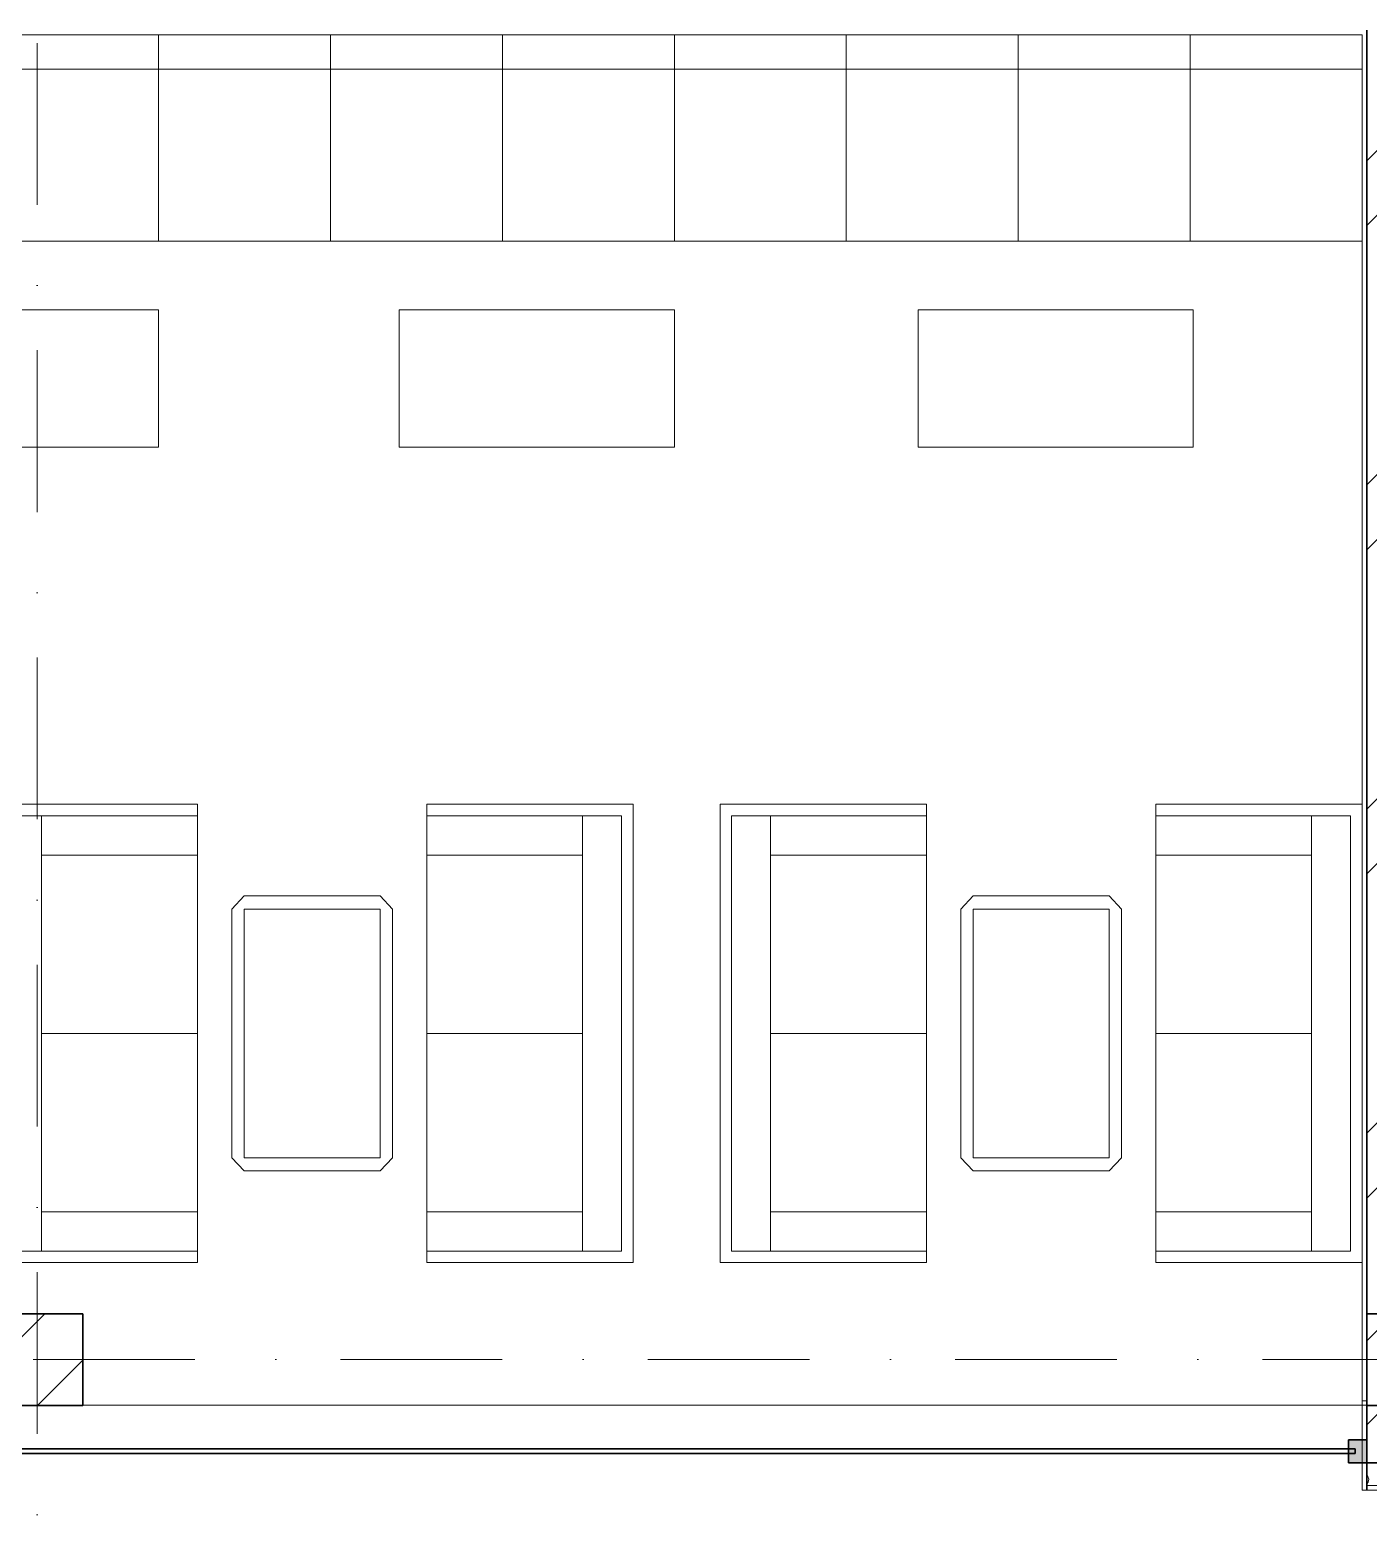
# Model space of a CAD drawing. Header units: millimetres. Extents: x -34838 to 729576, y -214038 to 121482.
# Drawn here: x 602412 to 608251, y -98516 to -91938 of the extents above; entities that cross this region are included whole.
import ezdxf
from ezdxf.enums import TextEntityAlignment as Align

# ---------------------------------------------------------------- set-up
doc = ezdxf.new("R2010")
doc.units = ezdxf.units.MM
doc.header["$MEASUREMENT"] = 0
doc.linetypes.add('Штрихпунктирная', pattern=[1340.555525, 705.555534, -352.777767, 0, -282.222223])
for name, color, linetype in [('А _ ОСІ КООРДИНАЦІЙНІ.3D', 7, 'Continuous'), ('АБ _ 0 _ СТІНИ _ ЗОВНІШНІ .3D', 7, 'Continuous'), ('АБ _ 0 _ СТІНИ _ НАВІСНІ .3D', 7, 'Continuous'), ('АБ _ 1 _ КОЛОНИ _ КБ.3D', 7, 'Continuous'), ('АП _ 0 _ МЕБЛІ .3D', 7, 'Continuous'), ('АП _ ТЕП _ ЗОНИ ПРИМІЩЕНЬ .3D', 7, 'Continuous'), ('Двери ARCHICAD', 7, 'Continuous')]:
    doc.layers.add(name, color=color, linetype=linetype)
for name, color, linetype, lineweight in [('А _ ОСІ КООРДИНАЦІЙНІ.3D_Ном._пера__105', 7, 'Continuous', 13), ('А _ ОСІ КООРДИНАЦІЙНІ.3D_Ном._пера__25', 7, 'Continuous', 0), ('АБ _ 0 _ СТІНИ _ ЗОВНІШНІ .3D_Ном._пера__27', 7, 'Continuous', 35), ('АБ _ 0 _ СТІНИ _ ЗОВНІШНІ .3D_Ном._пера__87', 7, 'Continuous', 13), ('АБ _ 0 _ СТІНИ _ НАВІСНІ .3D_Ном._пера__171', 7, 'Continuous', 13), ('АБ _ 0 _ СТІНИ _ НАВІСНІ .3D_Ном._пера__27', 7, 'Continuous', 35), ('АБ _ 0 _ СТІНИ _ НАВІСНІ .3D_Ном._пера__67', 7, 'Continuous', 15), ('АБ _ 0 _ СТІНИ _ НАВІСНІ .3D_Ном._пера__87', 7, 'Continuous', 13), ('АБ _ 1 _ КОЛОНИ _ КБ.3D_Ном._пера__28', 7, 'Continuous', 35), ('АП _ 0 _ МЕБЛІ .3D_Ном._пера__1', 7, 'Continuous', 13), ('АП _ 0 _ МЕБЛІ .3D_Ном._пера__19', 255, 'Continuous', 13), ('Двери ARCHICAD_Ном._пера__87', 7, 'Continuous', 13)]:
    doc.layers.add(name, color=color, linetype=linetype, lineweight=lineweight)
doc.styles.add('СГЕНЕРИР_СТИЛЬ_1', font='Arial.ttf')
pattern_1 = [(45, (518441.8, -97737.7), (-707.107, 707.107), []), (45, (518300.3, -97596.3), (-707.107, 707.107), [])]
pattern_2 = [(45, (518441.76, -97737.7), (-367.6955, 367.6955), []), (45, (518257.9, -97553.85), (-367.6955, 367.6955), [390, -130, 0, -130])]

# ---------------------------------------------------------------- blocks, each defined once
blk = doc.blocks.new('Навесная Стена_5_1', base_point=(518441.8, -97737.7))
at = {"layer": 'АБ _ 0 _ СТІНИ _ НАВІСНІ .3D', "linetype": 'Continuous', "lineweight": 0, "true_color": 0x000000}
blk.add_hatch(color=18, dxfattribs=at).paths.add_polyline_path([(608241.8, -98187.7), (608241.8, -98087.7), (608161.8, -98087.7), (608161.8, -98187.7)])
at = {"layer": 'АБ _ 0 _ СТІНИ _ НАВІСНІ .3D_Ном._пера__27', "color": 7, "linetype": 'Continuous', "lineweight": 35}
for p, q in [((600435.6, -98127.7), (608191.8, -98127.7)), ((608241.8, -98087.7), (608161.8, -98087.7)), ((608161.8, -98087.7), (608161.8, -98187.7)), ((608191.8, -98127.7), (608191.8, -98147.7)), ((608241.8, -98187.7), (608241.8, -98087.7)), ((608191.8, -98147.7), (600435.6, -98147.7)), ((608161.8, -98187.7), (608241.8, -98187.7))]:
    blk.add_line(p, q, dxfattribs=at)
blk = doc.blocks.new('Стена_86_1', base_point=(614491.8, -91877.7))
at = {"layer": 'АБ _ 0 _ СТІНИ _ ЗОВНІШНІ .3D_Ном._пера__27', "color": 7, "linetype": 'Continuous', "lineweight": 35}
blk.add_line((608241.8, -91937.7), (608241.8, -91957.7), dxfattribs=at)
at = {"layer": 'АБ _ 0 _ СТІНИ _ ЗОВНІШНІ .3D_Ном._пера__87', "color": 7, "linetype": 'Continuous', "lineweight": 13, "flags": 128}
blk.add_lwpolyline([(581681.8, -91957.7), (608221.8, -91957.7)], dxfattribs=at)
blk = doc.blocks.new('Стена_87_1', base_point=(608301.8, -91877.7))
at = {"layer": 'АБ _ 0 _ СТІНИ _ ЗОВНІШНІ .3D', "linetype": 'Continuous', "lineweight": 0, "true_color": 0x000000}
h = blk.add_hatch(dxfattribs=at)
h.set_pattern_fill('М___ЦЕГЛА_ОБЛИЧКУВАЛЬНА__3B', color=18, style=0, pattern_type=2)
h.set_pattern_definition(pattern_1)
h.paths.add_polyline_path([(608241.8, -91957.7), (608361.8, -91957.7), (608361.8, -91937.7), (608241.8, -91937.7)])
h = blk.add_hatch(dxfattribs=at)
h.set_pattern_fill('М___ЦЕГЛА_ОБЛИЧКУВАЛЬНА__3B', color=18, style=0, pattern_type=2)
h.set_pattern_definition(pattern_1)
h.paths.add_polyline_path([(608241.8, -91957.7), (608241.8, -97537.7), (608361.8, -97537.7), (608361.8, -91957.7)])
at = {"layer": 'АБ _ 0 _ СТІНИ _ ЗОВНІШНІ .3D_Ном._пера__27', "color": 7, "linetype": 'Continuous', "lineweight": 35}
for p, q in [((608241.8, -91937.7), (608241.8, -91957.7)), ((608241.8, -91957.7), (608241.8, -97537.7)), ((608361.8, -91957.7), (608361.8, -91937.7)), ((608361.8, -97537.7), (608361.8, -91957.7))]:
    blk.add_line(p, q, dxfattribs=at)
at = {"layer": 'АБ _ 0 _ СТІНИ _ ЗОВНІШНІ .3D_Ном._пера__87', "color": 7, "linetype": 'Continuous', "lineweight": 13, "flags": 128}
for points in [[(608221.8, -91957.7), (608221.8, -97936.8)], [(608381.8, -97537.7), (608381.8, -91957.7)], [(608221.8, -97936.8), (608241.8, -97936.8)]]:
    blk.add_lwpolyline(points, dxfattribs=at)
blk = doc.blocks.new('*X345', base_point=(518441.8, -97737.7))
at = {"layer": 'АБ _ 0 _ СТІНИ _ НАВІСНІ .3D_Ном._пера__171', "color": 7, "linetype": 'Continuous', "lineweight": 13}
for p, q in [((608244.8, -98191), (608241.8, -98192.3)), ((608251.3, -98190.1), (608244.8, -98191)), ((608246.5, -98247.2), (608241.8, -98240.9)), ((608241.8, -98279.8), (608248.8, -98272.2)), ((608251.2, -98259.4), (608246.5, -98247.2)), ((608248.8, -98272.2), (608251.2, -98259.4))]:
    blk.add_line(p, q, dxfattribs=at)
blk = doc.blocks.new('Прямоугольный Дверной Проем 22_2')
at = {"layer": 'Двери ARCHICAD_Ном._пера__87', "color": 7, "linetype": 'Continuous', "lineweight": 13}
for p in [(-14687.5, 390), (-14667.5, 0)]:
    blk.add_line(p, (-14667.5, 390), dxfattribs=at)
blk = doc.blocks.new('Стена_98_1', base_point=(538775.8, -98017.7))
at = {"layer": 'АБ _ 0 _ СТІНИ _ НАВІСНІ .3D', "linetype": 'Continuous', "lineweight": 0, "true_color": 0x000000}
h = blk.add_hatch(dxfattribs=at)
h.set_pattern_fill('М___ЦЕГЛА_ЗВИЧАЙНА_0001', color=18, style=0, pattern_type=2)
h.set_pattern_definition([(45, (518441.76, -97737.7), (-183.84776, 183.84776), [])])
h.paths.add_polyline_path([(608241.8, -98187.7), (612069.1, -98187.7), (612069.1, -98092.7), (612069.1, -97937.7), (608241.8, -97937.7)])
at = {"layer": 'АБ _ 0 _ СТІНИ _ НАВІСНІ .3D_Ном._пера__27', "color": 7, "linetype": 'Continuous', "lineweight": 35}
for p, q in [((608241.8, -97937.7), (608241.8, -98307.7)), ((608241.8, -98187.7), (612069.1, -98187.7))]:
    blk.add_line(p, q, dxfattribs=at)
at = {"layer": 'АБ _ 0 _ СТІНИ _ НАВІСНІ .3D_Ном._пера__67', "color": 7, "linetype": 'Continuous', "lineweight": 15}
blk.add_line((608241.8, -98287.7), (612069.1, -98287.7), dxfattribs=at)
at = {"layer": 'АБ _ 0 _ СТІНИ _ НАВІСНІ .3D_Ном._пера__87', "color": 7, "linetype": 'Continuous', "lineweight": 13}
for p, q in [((608221.8, -98307.7), (608221.8, -97917.7)), ((608241.8, -97917.7), (608221.8, -97917.7)), ((608241.8, -98307.7), (608221.8, -98307.7))]:
    blk.add_line(p, q, dxfattribs=at)
at = {"layer": 'АБ _ 0 _ СТІНИ _ НАВІСНІ .3D_Ном._пера__87', "color": 7, "linetype": 'Continuous', "lineweight": 13, "flags": 128}
blk.add_lwpolyline([(608241.8, -98307.7), (612069.1, -98307.7)], dxfattribs=at)
at = {"layer": 'АБ _ 0 _ СТІНИ _ НАВІСНІ .3D', "color": 7, "lineweight": 20}
blk.add_blockref('*X345', (518441.8, -97737.7), dxfattribs=at)
at = {"layer": 'Двери ARCHICAD', "color": 7, "linetype": 'Continuous', "lineweight": 18, "xscale": -1, "zscale": 1000}
blk.add_blockref('Прямоугольный Дверной Проем 22_2', (593554.3, -98307.7), dxfattribs=at)
blk = doc.blocks.new('Колонна_59_1', base_point=(602441.8, -97737.7))
at = {"layer": 'АБ _ 1 _ КОЛОНИ _ КБ.3D', "linetype": 'Continuous', "lineweight": 0, "true_color": 0x000000}
h = blk.add_hatch(dxfattribs=at)
h.set_pattern_fill('М___БЕТОН_АРМОВАНИЙ___З__C0', color=18, style=0, pattern_type=2)
h.set_pattern_definition(pattern_2)
h.paths.add_polyline_path([(602641.8, -97537.7), (602241.8, -97537.7), (602241.8, -97937.7), (602641.8, -97937.7)])
at = {"layer": 'АБ _ 1 _ КОЛОНИ _ КБ.3D_Ном._пера__28', "color": 7, "linetype": 'Continuous', "lineweight": 35, "flags": 128}
blk.add_lwpolyline([(602641.8, -97537.7), (602241.8, -97537.7), (602241.8, -97937.7), (602641.8, -97937.7)], close=True, dxfattribs=at)
blk = doc.blocks.new('Колонна_73_1', base_point=(608441.8, -97737.7))
at = {"layer": 'АБ _ 1 _ КОЛОНИ _ КБ.3D', "linetype": 'Continuous', "lineweight": 0, "true_color": 0x000000}
h = blk.add_hatch(dxfattribs=at)
h.set_pattern_fill('М___БЕТОН_АРМОВАНИЙ___З__C0', color=18, style=0, pattern_type=2)
h.set_pattern_definition(pattern_2)
h.paths.add_polyline_path([(608641.8, -97537.7), (608241.8, -97537.7), (608241.8, -97937.7), (608641.8, -97937.7)])
at = {"layer": 'АБ _ 1 _ КОЛОНИ _ КБ.3D_Ном._пера__28', "color": 7, "linetype": 'Continuous', "lineweight": 35, "flags": 128}
blk.add_lwpolyline([(608641.8, -97537.7), (608241.8, -97537.7), (608241.8, -97937.7), (608641.8, -97937.7)], close=True, dxfattribs=at)
blk = doc.blocks.new('Диван Дизайнерский 01 22')
at = {"layer": 'АП _ 0 _ МЕБЛІ .3D_Ном._пера__1', "color": 7, "linetype": 'Continuous', "lineweight": 13}
for p, q in [((1500, 900), (0, 900)), ((0, 900), (0, 0)), ((750, 0), (750, 900)), ((1500, 0), (1500, 900)), ((0, 750), (1500, 750)), ((0, 0), (1500, 0))]:
    blk.add_line(p, q, dxfattribs=at)
blk = doc.blocks.new('Стол Обеденный 01 22_4')
at = {"layer": 'АП _ 0 _ МЕБЛІ .3D_Ном._пера__1', "color": 7, "linetype": 'Continuous', "lineweight": 13}
for p, q in [((1200, 600), (0, 600)), ((0, 600), (0, 0)), ((1200, 0), (1200, 600)), ((0, 0), (1200, 0))]:
    blk.add_line(p, q, dxfattribs=at)
at = {"layer": 'АП _ 0 _ МЕБЛІ .3D_Ном._пера__19', "color": 255, "linetype": 'Continuous', "lineweight": 13}
for p, q in [((1200, 600), (0, 600)), ((0, 600), (0, 0)), ((1200, 0), (1200, 600)), ((0, 0), (1200, 0))]:
    blk.add_line(p, q, dxfattribs=at)
blk = doc.blocks.new('Диван 22')
at = {"layer": 'АП _ 0 _ МЕБЛІ .3D_Ном._пера__1', "color": 7, "linetype": 'Continuous', "lineweight": 13}
for p, q in [((2000, 900), (0, 900)), ((0, 900), (0, 0)), ((2000, 0), (2000, 900)), ((50, 0), (50, 850)), ((50, 850), (1950, 850)), ((1950, 850), (1950, 0)), ((50, 679.9), (1950, 679.9)), ((221.5, 0), (221.5, 679.9)), ((1000, 0), (1000, 679.9)), ((1778.5, 0), (1778.5, 679.9)), ((0, 0), (2000, 0))]:
    blk.add_line(p, q, dxfattribs=at)
blk = doc.blocks.new('Стол Дизайнерский 03 22')
at = {"layer": 'АП _ 0 _ МЕБЛІ .3D_Ном._пера__1', "color": 7, "linetype": 'Continuous', "lineweight": 13}
for p, q in [((57.3, 700), (0, 646.1)), ((1142.7, 700), (57.3, 700)), ((1200, 646.1), (1142.7, 700)), ((0, 646.1), (0, 53.9)), ((1142.7, 646.1), (57.3, 646.1)), ((57.3, 646.1), (57.3, 53.9)), ((1142.7, 53.9), (1142.7, 646.1)), ((1200, 53.9), (1200, 646.1)), ((0, 53.9), (57.3, 0)), ((57.3, 53.9), (1142.7, 53.9)), ((57.3, 0), (1142.7, 0)), ((1142.7, 0), (1200, 53.9))]:
    blk.add_line(p, q, dxfattribs=at)
blk = doc.blocks.new('Стандартный Маркер Сетки_2')
at = {"layer": 'А _ ОСІ КООРДИНАЦІЙНІ.3D_Ном._пера__105', "color": 7, "linetype": 'Штрихпунктирная', "lineweight": 13}
blk.add_line((500, 0), (99754.182117, 0), dxfattribs=at)
at = {"layer": 'А _ ОСІ КООРДИНАЦІЙНІ.3D_Ном._пера__25', "color": 7, "lineweight": 0, "style": 'СГЕНЕРИР_СТИЛЬ_1'}
blk.add_attdef('AC_MarkerText_1', text='', height=700, dxfattribs=at).set_placement((-1000, 40.005), align=Align.MIDDLE_CENTER)
blk = doc.blocks.new('Стандартный Маркер Сетки')
at = {"layer": 'А _ ОСІ КООРДИНАЦІЙНІ.3D_Ном._пера__105', "color": 7, "linetype": 'Штрихпунктирная', "lineweight": 13}
blk.add_line((500, 0), (18399.2, 0), dxfattribs=at)
at = {"layer": 'А _ ОСІ КООРДИНАЦІЙНІ.3D_Ном._пера__25', "color": 7, "lineweight": 0, "style": 'СГЕНЕРИР_СТИЛЬ_1'}
blk.add_attdef('AC_MarkerText_1', text='', height=700, rotation=90, dxfattribs=at).set_placement((19899.2, 40), align=Align.MIDDLE_CENTER)

msp = doc.modelspace()

# ---------------------------------------------------------------- linework, layer by layer
at = {"layer": 'АП _ ТЕП _ ЗОНИ ПРИМІЩЕНЬ .3D', "color": 254, "linetype": 'Continuous', "lineweight": 0, "true_color": 0xddc2d0, "flags": 128}
msp.add_lwpolyline([(590641.8, -97937.3), (596241.8, -97937.3), (596241.8, -97537.7), (596641.8, -97537.7), (596641.8, -97937.3), (602241.8, -97937.3), (602241.8, -97537.7), (602641.8, -97537.7), (602641.8, -97937.3), (603241.8, -97937.3), (603241.8, -97937), (607641.8, -97937), (607641.8, -97937.3), (608241.8, -97937.3), (608241.8, -97936.8), (608221.8, -97936.8), (608221.8, -91957.7), (581681.8, -91957.7)], dxfattribs=at)

# ---------------------------------------------------------------- block references
at = {"layer": 'АБ _ 0 _ СТІНИ _ ЗОВНІШНІ .3D', "color": 7, "lineweight": 20}
msp.add_blockref('Стена_86_1', (614491.8, -91877.7), dxfattribs=at)
at = {"layer": 'АП _ 0 _ МЕБЛІ .3D', "color": 7, "linetype": 'Continuous', "lineweight": 13, "xscale": -1, "zscale": 1000}
for p in [(603721.8, -92857.7), (605221.8, -92857.7), (606721.8, -92857.7), (608221.8, -92857.7)]:
    msp.add_blockref('Диван Дизайнерский 01 22', p, dxfattribs=at)
at = {"layer": 'АП _ 0 _ МЕБЛІ .3D', "color": 7, "linetype": 'Continuous', "lineweight": 13, "zscale": 1000, "rotation": 180}
for p in [(602971.8, -93157.7), (605221.8, -93157.7), (607484.9, -93157.7)]:
    msp.add_blockref('Стол Обеденный 01 22_4', p, dxfattribs=at)
at = {"layer": 'АП _ 0 _ МЕБЛІ .3D', "color": 7, "linetype": 'Continuous', "lineweight": 60, "zscale": 1000, "rotation": 90}
for p in [(603141.8, -97314.9), (606321.8, -97314.9)]:
    msp.add_blockref('Диван 22', p, dxfattribs=at)
at = {"layer": 'АП _ 0 _ МЕБЛІ .3D', "color": 7, "linetype": 'Continuous', "lineweight": 60, "xscale": -1, "zscale": 1000, "rotation": 270}
for name, p in [('Диван 22', (604141.8, -97314.9)), ('Диван 22', (607321.8, -97314.9)), ('Стол Дизайнерский 03 22', (603291.9, -96914.9)), ('Стол Дизайнерский 03 22', (606471.9, -96914.9))]:
    msp.add_blockref(name, p, dxfattribs=at)

# ---------------------------------------------------------------- next in the draw order: block references
at = {"layer": 'АБ _ 0 _ СТІНИ _ НАВІСНІ .3D', "linetype": 'Continuous', "lineweight": 0}
msp.add_blockref('Навесная Стена_5_1', (518441.8, -97737.7), dxfattribs=at)

# ---------------------------------------------------------------- next in the draw order: block references
at = {"layer": 'А _ ОСІ КООРДИНАЦІЙНІ.3D', "color": 7, "linetype": 'Continuous', "lineweight": 60, "zscale": 1000, "rotation": 270}
msp.add_blockref('Стандартный Маркер Сетки', (602441.8, -84790.6), dxfattribs=at)
at = {"layer": 'А _ ОСІ КООРДИНАЦІЙНІ.3D', "color": 7, "linetype": 'Continuous', "lineweight": 60, "zscale": 1000}
msp.add_blockref('Стандартный Маркер Сетки_2', (513441.8, -97737.7), dxfattribs=at)
at = {"layer": 'АБ _ 0 _ СТІНИ _ ЗОВНІШНІ .3D', "color": 7, "lineweight": 20}
msp.add_blockref('Стена_87_1', (608301.8, -91877.7), dxfattribs=at)
at = {"layer": 'АБ _ 0 _ СТІНИ _ НАВІСНІ .3D', "color": 7, "lineweight": 20}
msp.add_blockref('Стена_98_1', (538775.8, -98017.7), dxfattribs=at)
at = {"layer": 'АБ _ 1 _ КОЛОНИ _ КБ.3D', "color": 7, "lineweight": 35}
for name, p in [('Колонна_59_1', (602441.8, -97737.7)), ('Колонна_73_1', (608441.8, -97737.7))]:
    msp.add_blockref(name, p, dxfattribs=at)

doc.saveas('drawing.dxf')
